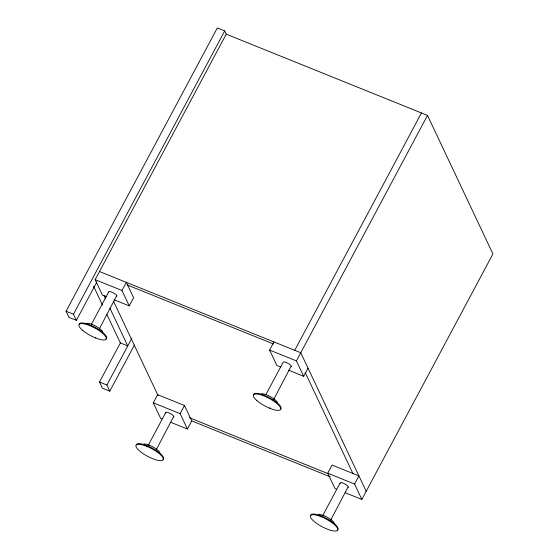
<?xml version="1.0" encoding="UTF-8"?>
<svg xmlns="http://www.w3.org/2000/svg" width="559" height="559" viewBox="0 0 559 559"><rect width="100%" height="100%" fill="white"/><g stroke="black" fill="none" stroke-linecap="round" stroke-linejoin="round"><path stroke-width="0.84" d="M96.91 281.869L76.359 320.356L68.981 317.379L66.074 311.223L217.325 27.95L224.704 30.927L226.157 34.008M76.359 320.356L73.453 314.2L224.704 30.927M106.357 296.647L102.416 295.061L95.142 279.661L226.227 34.162L427.502 115.392L492.926 253.94L361.841 499.439L345.266 492.752M91.459 324.206L108.663 291.994A4.619 1.307 28.1 0 1 112.338 292.343A4.619 1.307 28.1 0 1 116.782 295.585L99.285 328.999M95.519 337.936L95.855 337.308M129.248 305.892L121.981 290.491L126.327 282.358L133.594 297.751L129.248 305.892L114.253 299.834M134.46 344.987L109.795 391.167L102.416 388.191L99.509 382.035L120.471 342.779M109.795 391.167L106.888 385.011L131.84 338.279M162.145 418.845L160.566 418.209L153.299 402.815L157.645 394.675L184.484 405.506L191.751 420.899L187.405 429.039L170.83 422.352M146.696 446.306A15.393 4.346 28.1 0 1 162.676 460.232A15.393 4.346 28.1 0 1 139.436 450.854A15.393 4.346 28.1 0 1 146.696 446.306L147.031 445.677M148.449 444.894L165.653 412.682A4.619 1.307 28.1 0 1 169.335 413.031A4.619 1.307 28.1 0 1 173.772 416.273L156.275 449.688M187.405 429.039L180.138 413.646L184.484 405.506M280.8 367.053L276.852 365.46L269.585 350.067L273.931 341.926M265.902 394.605L283.099 362.393A4.619 1.307 28.1 0 1 286.781 362.742A4.619 1.307 28.1 0 1 291.218 365.991L273.728 399.406M294.726 350.318L421.465 112.953M269.955 408.336L270.29 407.707M308.037 368.15L303.691 376.291L296.417 360.897L427.502 115.392M336.588 489.244L335.009 488.608L327.735 473.214L332.081 465.074L358.92 475.905L354.574 484.045L361.841 499.439M321.132 516.712A15.393 4.346 28.1 0 1 337.119 530.638A15.393 4.346 28.1 0 1 313.878 521.254A15.393 4.346 28.1 0 1 321.132 516.712L321.467 516.083M322.892 515.293L340.089 483.081A4.619 1.307 28.1 0 1 343.771 483.43A4.619 1.307 28.1 0 1 348.215 486.679L330.718 520.094M99.488 271.527L300.763 352.757L366.187 491.298M127.424 285.041L273.449 343.974M95.142 279.661L121.981 290.491M269.585 350.067L296.417 360.897M288.689 370.24L303.691 376.291M66.074 311.223L73.453 314.2M153.299 402.815L180.138 413.646M327.735 473.214L354.574 484.045M189.424 417.72L328.189 473.718M99.509 382.035L106.888 385.011M191.534 420.815L330.299 476.82M323.277 515.377L323.92 515.671M148.841 444.978L149.484 445.271M305.137 372.357L353.085 473.906M113.805 301.839L158.029 395.493M103.925 295.48L105.413 298.632M109.878 308.093L127.752 345.937L120.374 342.96L106.965 314.577M93.563 286.194L102.5 305.116M340.089 483.081L340.193 483.479M165.653 412.682L165.757 413.073M108.663 291.994L108.767 292.385M348.327 487.113A4.619 1.307 28.1 0 1 348.159 487.406M310.664 515.412A15.393 4.346 28.1 0 1 326.826 518.619A15.393 4.346 28.1 0 1 337.454 530.009M318.392 514.371A9.845 2.781 28.1 0 1 327.35 517.299A9.845 2.781 28.1 0 1 334.366 523.077M291.337 366.424A4.619 1.307 28.1 0 1 291.169 366.718M253.674 394.724A15.393 4.346 28.1 0 1 269.836 397.931A15.393 4.346 28.1 0 1 280.457 409.321M261.402 393.683A9.845 2.781 28.1 0 1 270.353 396.611A9.845 2.781 28.1 0 1 277.376 402.389M116.894 296.018A4.619 1.307 28.1 0 1 116.733 296.319M79.231 324.325A15.393 4.346 28.1 0 1 95.393 327.532A15.393 4.346 28.1 0 1 106.021 338.915M86.966 323.284A9.845 2.781 28.1 0 1 95.917 326.204A9.845 2.781 28.1 0 1 102.933 331.983M173.891 416.707A4.619 1.307 28.1 0 1 173.723 417.007M136.228 445.013A15.393 4.346 28.1 0 1 152.39 448.22A15.393 4.346 28.1 0 1 163.011 459.603M143.956 443.972A9.845 2.781 28.1 0 1 152.907 446.893A9.845 2.781 28.1 0 1 159.93 452.678M256.881 400.565A15.393 4.346 28.1 0 0 280.122 409.95A15.393 4.346 28.1 0 0 264.141 396.024A15.393 4.346 28.1 0 0 256.881 400.565M82.446 330.166A15.393 4.346 28.1 0 0 105.686 339.544A15.393 4.346 28.1 0 0 89.706 325.618A15.393 4.346 28.1 0 0 82.446 330.166"/></g></svg>
